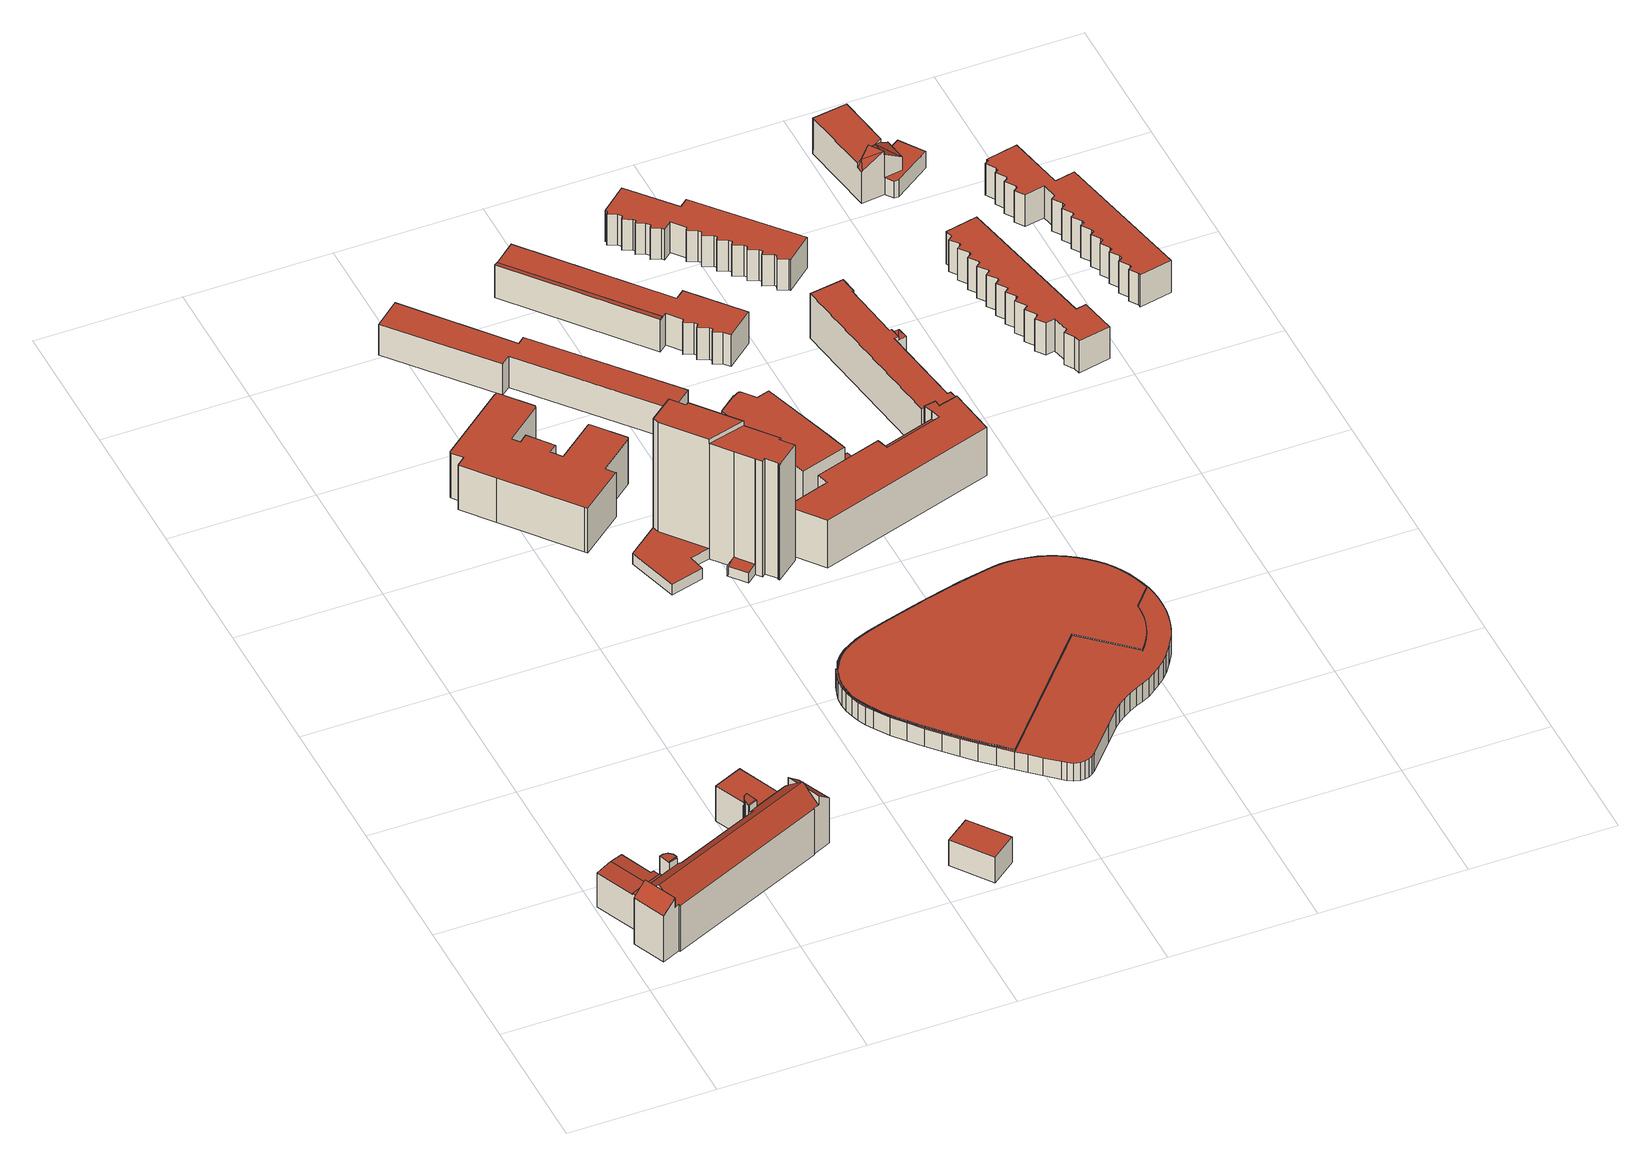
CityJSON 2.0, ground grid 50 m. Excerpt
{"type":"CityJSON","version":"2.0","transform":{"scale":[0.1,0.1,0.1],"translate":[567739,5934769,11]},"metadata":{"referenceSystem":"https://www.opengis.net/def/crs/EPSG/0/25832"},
"CityObjects":{
"building1":{"type":"Building","attributes":{"name":"Berufliche Schule Am Lämmermarkt","Gemeindeschluessel":"02000000","Geometrietyp2DReferenz":"3000","function":"31001_3020","roofType":"3100","measuredHeight":24.04,"storeysAboveGround":5},"geometry":[{"type":"MultiSurface","lod":"2","boundaries":[[[0,1,2,3,4]],[[5,6,7,8,9,10]],[[2,11,12,13,14,15,3]],[[16,17,18,19,18,11,1,20,21,22]],[[23,24,25,22,26]],[[24,27,28,16,25]],[[29,30,31,32,33]],[[34,35,36,37,38,39,40]],[[41,42,43,35,34]],[[44,45,46,47,48,49]],[[50,51,52,53,54]],[[55,6,5]],[[10,9,56]],[[57,8,7,58]],[[59,15,14,60]],[[60,14,13,61]],[[0,20,1]],[[11,18,12]],[[28,17,16]],[[22,21,26]],[[62,63,64,65]],[[66,67,68,69]],[[70,33,32]],[[54,31,30,71,50]],[[71,30,29,72]],[[50,71,73,51]],[[74,75,76,77]],[[78,79,80,81]],[[81,80,82,83]],[[83,82,84,85]],[[85,84,75,74]],[[86,40,39,87]],[[87,39,38,88]],[[89,37,36,90,91]],[[92,43,42,93]],[[94,92,95,96]],[[97,98,99,100]],[[101,47,46,102]],[[103,45,44]],[[49,48,104]],[[105,55,106,23,26,21,20,0,4,107]],[[96,95,104,108,77,76]],[[100,99,63,62]],[[109,10,56,64,63,99,98,103,44,110]],[[111,73,71,72,106,55,5,109,110,49,104,95,92,93,112]],[[97,100,62,65,57,58,105,107,59,60,61,113,66,69,114,115,116,117,118,86,87,88,78,81,83,85,74,77,108,101,102]],[[94,96,76,75,84,82,80,79,90]],[[78,88,38,37,89,91,90,79]],[[115,114,119,120,53,52]],[[97,102,46,45,103,98]],[[44,49,110]],[[101,108,104,48,47]],[[118,117,112,93,42,41]],[[86,118,41,34,40]],[[94,90,36,35,43,92]],[[117,116,111,112]],[[116,115,52,51,73,111]],[[17,28,27,72,29,33,70,121,18]],[[32,31,54,53,120]],[[119,114,69,68]],[[5,10,109]],[[106,72,27,24,23]],[[16,22,25]],[[66,113,19,18,121,67]],[[113,61,13,12,18,19]],[[57,65,64,56,9,8]],[[105,58,7,6,55]],[[1,11,2]],[[59,107,4,3,15]],[[119,68,67,121,70,32,120]]],"semantics":{"surfaces":[{"type":"RoofSurface"},{"type":"WallSurface"},{"type":"GroundSurface"}],"values":[0,0,0,0,0,0,0,0,0,0,0,1,1,1,1,1,1,1,1,1,1,1,1,1,1,1,1,1,1,1,1,1,1,1,1,1,1,1,1,1,1,1,1,0,0,2,0,1,1,1,1,1,1,1,1,1,1,1,1,1,1,1,1,1,1,1,1,1,1,0]}}]},
"building2":{"type":"Building","attributes":{"Gemeindeschluessel":"02000000","Geometrietyp2DReferenz":"3000","function":"31001_3020","roofType":"1000","measuredHeight":10.33,"storeysAboveGround":3},"geometry":[{"type":"MultiSurface","lod":"2","boundaries":[[[122,123,124,125]],[[126,127,128,129]],[[126,125,124,127]],[[127,124,123,128]],[[128,123,122,129]],[[129,122,125,126]]],"semantics":{"surfaces":[{"type":"RoofSurface"},{"type":"GroundSurface"},{"type":"WallSurface"}],"values":[0,1,2,2,2,2]}}]},
"building3":{"type":"Building","attributes":{"Gemeindeschluessel":"02000000","Geometrietyp2DReferenz":"3000","function":"31001_2010","roofType":"1000","measuredHeight":18.02,"storeysAboveGround":4},"geometry":[{"type":"MultiSurface","lod":"2","boundaries":[[[130,131,132,133,134,135,136,137,138,139,140,141,142,143,144,145,146,147,148,149,150,151,152,153,154,155,156,157,158,159,160,161,162]],[[163,164,165,166,167,168,169,170,171,172,173,174,175,176,177,178,179,180,181,182,183,184,185,186,187,188,189,190,191,192,193,194,195]],[[195,194,131,130]],[[194,193,132,131]],[[193,192,133,132]],[[192,191,134,133]],[[191,190,135,134]],[[190,189,136,135]],[[189,188,137,136]],[[188,187,138,137]],[[187,186,139,138]],[[186,185,140,139]],[[185,184,141,140]],[[184,183,142,141]],[[183,182,143,142]],[[182,181,144,143]],[[181,180,145,144]],[[180,179,146,145]],[[179,178,147,146]],[[178,177,148,147]],[[177,176,149,148]],[[176,175,150,149]],[[175,174,151,150]],[[174,173,152,151]],[[173,172,153,152]],[[172,171,154,153]],[[171,170,155,154]],[[170,169,156,155]],[[169,168,157,156]],[[168,167,158,157]],[[167,166,159,158]],[[166,165,160,159]],[[165,164,161,160]],[[164,163,162,161]],[[163,195,130,162]]],"semantics":{"surfaces":[{"type":"GroundSurface"},{"type":"RoofSurface"},{"type":"WallSurface"}],"values":[0,1,2,2,2,2,2,2,2,2,2,2,2,2,2,2,2,2,2,2,2,2,2,2,2,2,2,2,2,2,2,2,2,2,2]}}]},
"building4":{"type":"Building","attributes":{"Gemeindeschluessel":"02000000","Geometrietyp2DReferenz":"3000","function":"31001_2310","roofType":"1000","measuredHeight":48.36,"storeysAboveGround":15},"geometry":[{"type":"MultiSurface","lod":"2","boundaries":[[[196,197,198,199]],[[200,201,202,203,204]],[[201,205,206,202]],[[207,208,205,201,200]],[[209,210,211,207,212]],[[213,214,215,216]],[[217,218,219,220]],[[221,222,223,224]],[[224,223,225,226]],[[227,228,229,230]],[[230,229,231,232]],[[233,196,199,234]],[[197,235,236,198]],[[237,238,239,240]],[[240,239,241,242]],[[242,241,243,244]],[[244,243,245,246]],[[203,247,204]],[[211,208,207]],[[200,212,207]],[[215,214,248,221,224,226,249]],[[250,222,221,248,251]],[[252,253,220,219,222,250]],[[254,206,205,208,211,210,255,232,231]],[[218,217,256,209,212,200,204,247,257,258]],[[259,260,261,249,226,225]],[[245,243,241,239,238,262,263,264,256,217,220,253,236,235]],[[237,240,242,244,246,265,233,234,252,250,251,213,216,261,260,266,267,268,269,270,271,227,230,232,255,272,273,274]],[[275,259,225,223,222,219,218,258]],[[254,231,229,228,276,277,278,279,280,257,247,203]],[[275,258,257,280,267,266]],[[254,203,202,206]],[[237,274,262,238]],[[274,273,263,262]],[[265,246,245,235]],[[273,272,264,263]],[[272,255,210,209,256,264]],[[233,265,235,197,196]],[[252,234,199,198,236,253]],[[276,228,227,271]],[[277,276,271,270]],[[278,277,270,269]],[[279,278,269,268]],[[280,279,268,267]],[[259,275,266,260]],[[261,216,215,249]],[[213,251,248,214]]],"semantics":{"surfaces":[{"type":"RoofSurface"},{"type":"WallSurface"},{"type":"GroundSurface"}],"values":[0,0,0,0,0,1,1,1,1,1,1,1,1,1,1,1,1,1,1,1,0,1,1,1,1,1,0,2,0,0,1,1,1,1,1,1,1,1,1,1,1,1,1,1,1,1,1]}}]},
"building5":{"type":"Building","attributes":{"Gemeindeschluessel":"02000000","Geometrietyp2DReferenz":"3000","function":"31001_1010","roofType":"1000","measuredHeight":12.52,"storeysAboveGround":4},"geometry":[{"type":"MultiSurface","lod":"2","boundaries":[[[281,282,283,284]],[[285,286,287,288]],[[288,287,289,290]],[[291,292,281,284,285,288,290,293]],[[294,295,296,289,287,286,283,282]],[[283,286,285,284]],[[289,296,293,290]],[[296,295,291,293]],[[295,294,292,291]],[[294,282,281,292]]],"semantics":{"surfaces":[{"type":"WallSurface"},{"type":"GroundSurface"},{"type":"RoofSurface"}],"values":[0,0,0,1,2,0,0,0,0,0]}}]},
"building6":{"type":"Building","attributes":{"Gemeindeschluessel":"02000000","Geometrietyp2DReferenz":"3000","function":"51009_1610","roofType":"3500","measuredHeight":5.65},"geometry":[{"type":"MultiSurface","lod":"2","boundaries":[[[297,298,299,300,301]],[[299,302,300]],[[303,299,298]],[[303,302,299]],[[304,297,301,305]],[[304,305,306,307]],[[306,305,301,300,302]],[[307,306,302,303]],[[304,307,303,298,297]]],"semantics":{"surfaces":[{"type":"RoofSurface"},{"type":"WallSurface"},{"type":"GroundSurface"}],"values":[0,0,0,0,1,2,1,1,1]}}]},
"building7":{"type":"Building","attributes":{"Gemeindeschluessel":"02000000","Geometrietyp2DReferenz":"3000","function":"51009_1610","roofType":"1000","measuredHeight":7.22},"geometry":[{"type":"MultiSurface","lod":"2","boundaries":[[[308,309,310,311]],[[312,313,314,315]],[[315,314,316,317]],[[318,319,320,321]],[[322,323,324,325]],[[325,324,326,327]],[[327,326,328,329]],[[330,331,332,333]],[[333,332,334,335]],[[335,334,336,337]],[[337,336,338,339]],[[340,341,342,343]],[[343,342,344,345]],[[346,347,348,349]],[[349,348,350,351]],[[352,353,354,355]],[[355,354,356,357]],[[358,359,360,361]],[[361,360,362,363]],[[363,362,364,365]],[[366,367,368,369]],[[369,368,370,371]],[[371,370,372,373]],[[373,372,374,375]],[[375,374,376,377]],[[377,376,378,379]],[[379,378,380,381]],[[381,380,382,383]],[[383,382,384,385]],[[385,384,386,387]],[[387,386,388,389]],[[389,388,390,391]],[[391,390,392,393]],[[393,392,394,395]],[[395,394,396,397]],[[397,396,398,399]],[[399,398,400,401]],[[401,400,402,403]],[[403,402,404,405]],[[405,404,406,407]],[[407,406,408,409]],[[409,408,410,411]],[[411,410,412,413]],[[413,412,414,415]],[[415,414,416,417]],[[417,416,418,419]],[[419,418,420,421]],[[422,423,424,425]],[[425,424,426,427]],[[427,426,428,429]],[[429,428,430,431]],[[431,430,432,433]],[[433,432,434,435]],[[435,434,436,437]],[[437,436,438,439]],[[439,438,440,441]],[[441,440,442,443]],[[443,442,444,445]],[[445,444,367,366]],[[446,447,448,449]],[[449,448,450,451]],[[451,450,452,453]],[[453,452,454,455]],[[455,454,456,457]],[[457,456,458,459]],[[459,458,460,461]],[[461,460,462,463]],[[463,462,464,465]],[[465,464,466,467]],[[467,466,468,469]],[[469,468,470,471]],[[471,470,472,473]],[[473,472,474,475]],[[475,474,476,477]],[[477,476,478,479]],[[479,478,480,481]],[[481,480,482,483]],[[483,482,484,485]],[[485,484,486,487]],[[487,486,488,489]],[[489,488,490,491]],[[491,490,492,493]],[[493,492,494,495]],[[495,494,496,497]],[[497,496,498,499]],[[499,498,500,501]],[[501,500,502,503]],[[504,505,506,507]],[[507,506,508,509]],[[509,508,510,511]],[[511,510,512,513]],[[513,512,514,515]],[[515,514,516,517]],[[517,516,518,519]],[[519,518,520,521]],[[521,520,522,523]],[[523,522,524,525]],[[525,524,526,527]],[[527,526,528,529]],[[529,528,530,531]],[[531,530,532,533]],[[533,532,534,535]],[[535,534,536,537]],[[537,536,538,539]],[[539,538,540,541]],[[541,540,542,543]],[[543,542,544,545]],[[545,544,546,547]],[[547,546,548,549]],[[549,548,550,551]],[[551,550,552,553]],[[553,552,554,555]],[[555,554,556,557]],[[557,556,558,559]],[[559,558,560,561]],[[561,560,562,563]],[[563,562,564,565]],[[565,564,566,567]],[[567,566,568,569]],[[569,568,570,571]],[[571,570,572,573]],[[573,572,574,575]],[[575,574,576,577]],[[577,576,578,579]],[[579,578,447,446]],[[580,581,582,583]],[[584,585,586,587]],[[587,586,588,589]],[[589,588,590,591]],[[591,590,592,593]],[[593,592,594,595]],[[596,597,598,599]],[[599,598,600,601]],[[601,600,602,603]],[[346,349,351,340,343,345,604,330,333,335,337,339,322,325,327,329,580,583,584,587,589,591,593,595,318,321,312,315,317,422,425,427,429,431,433,435,437,439,441,443,445,366,369,371,373,375,377,379,381,383,385,387,389,391,393,395,397,399,401,403,405,407,409,411,413,415,417,419,421,308,311,605,606,596,599,601,603,352,355,357,607,504,507,509,511,513,515,517,519,521,523,525,527,529,531,533,535,537,539,541,543,545,547,549,551,553,555,557,559,561,563,565,567,569,571,573,575,577,579,446,449,451,453,455,457,459,461,463,465,467,469,471,473,475,477,479,481,483,485,487,489,491,493,495,497,499,501,503,358,361,363,365]],[[316,314,313,320,319,594,592,590,588,586,585,582,581,328,326,324,323,338,336,334,332,331,608,344,342,341,350,348,347,364,362,360,359,502,500,498,496,494,492,490,488,486,484,482,480,478,476,474,472,470,468,466,464,462,460,458,456,454,452,450,448,447,578,576,574,572,570,568,566,564,562,560,558,556,554,552,550,548,546,544,542,540,538,536,534,532,530,528,526,524,522,520,518,516,514,512,510,508,506,505,609,356,354,353,602,600,598,597,610,611,310,309,420,418,416,414,412,410,408,406,404,402,400,398,396,394,392,390,388,386,384,382,380,378,376,374,372,370,368,367,444,442,440,438,436,434,432,430,428,426,424,423]],[[310,611,605,311]],[[320,313,312,321]],[[582,585,584,583]],[[502,359,358,503]],[[609,505,504,607]],[[356,609,607,357]],[[602,353,352,603]],[[364,347,346,365]],[[344,608,604,345]],[[350,341,340,351]],[[610,597,596,606]],[[608,331,330,604]],[[328,581,580,329]],[[338,323,322,339]],[[611,610,606,605]],[[594,319,318,595]],[[316,423,422,317]],[[420,309,308,421]]],"semantics":{"surfaces":[{"type":"WallSurface"},{"type":"GroundSurface"},{"type":"RoofSurface"}],"values":[0,0,0,0,0,0,0,0,0,0,0,0,0,0,0,0,0,0,0,0,0,0,0,0,0,0,0,0,0,0,0,0,0,0,0,0,0,0,0,0,0,0,0,0,0,0,0,0,0,0,0,0,0,0,0,0,0,0,0,0,0,0,0,0,0,0,0,0,0,0,0,0,0,0,0,0,0,0,0,0,0,0,0,0,0,0,0,0,0,0,0,0,0,0,0,0,0,0,0,0,0,0,0,0,0,0,0,0,0,0,0,0,0,0,0,0,0,0,0,0,0,0,0,0,0,0,0,0,0,0,0,0,0,0,1,2,0,0,0,0,0,0,0,0,0,0,0,0,0,0,0,0,0,0]}}]},
"building8":{"type":"Building","attributes":{"Gemeindeschluessel":"02000000","Geometrietyp2DReferenz":"3000","function":"31001_2010","roofType":"1000","measuredHeight":7.58,"storeysAboveGround":2},"geometry":[{"type":"MultiSurface","lod":"2","boundaries":[[[381,612,613,379]],[[379,613,614,377]],[[377,614,615,375]],[[375,615,616,579]],[[579,616,617,577]],[[577,617,618,575]],[[575,618,619,573]],[[573,619,620,571]],[[571,620,621,569]],[[569,621,622,567]],[[567,622,623,565]],[[565,623,624,563]],[[563,624,625,561]],[[561,625,626,559]],[[559,626,627,557]],[[557,627,628,555]],[[308,629,630,421]],[[421,630,631,419]],[[419,631,632,417]],[[417,632,633,415]],[[415,633,634,413]],[[413,634,635,411]],[[411,635,636,409]],[[409,636,637,407]],[[407,637,638,405]],[[405,638,639,403]],[[403,639,640,401]],[[401,640,641,399]],[[399,641,642,397]],[[397,642,643,395]],[[395,643,644,393]],[[393,644,645,391]],[[391,645,646,389]],[[389,646,647,387]],[[387,647,648,385]],[[385,648,649,383]],[[383,649,612,381]],[[553,650,651,551]],[[551,651,652,549]],[[549,652,653,547]],[[547,653,654,545]],[[545,654,655,543]],[[543,655,656,541]],[[541,656,657,539]],[[539,657,658,537]],[[537,658,659,535]],[[535,659,660,533]],[[533,660,661,531]],[[531,661,662,529]],[[529,662,663,527]],[[527,663,664,525]],[[525,664,665,523]],[[523,665,666,521]],[[521,666,667,519]],[[519,667,668,517]],[[517,668,669,515]],[[355,670,671,352]],[[352,671,672,603]],[[603,672,673,601]],[[601,673,674,599]],[[599,674,675,596]],[[596,675,676,606]],[[606,676,677,605]],[[511,678,679,509]],[[509,679,680,507]],[[507,680,681,504]],[[504,681,682,607]],[[357,355,352,603,601,599,596,606,605,311,308,421,419,417,415,413,411,409,407,405,403,401,399,397,395,393,391,389,387,385,383,381,379,377,375,579,577,575,573,571,569,567,565,563,561,559,557,555,553,551,549,547,545,543,541,539,537,535,533,531,529,527,525,523,521,519,517,515,513,511,509,507,504,607]],[[683,677,676,675,674,673,672,671,670,684,682,681,680,679,678,685,669,668,667,666,665,664,663,662,661,660,659,658,657,656,655,654,653,652,651,650,628,627,626,625,624,623,622,621,620,619,618,617,616,615,614,613,612,649,648,647,646,645,644,643,642,641,640,639,638,637,636,635,634,633,632,631,630,629]],[[677,683,311,605]],[[682,684,357,607]],[[684,670,355,357]],[[685,678,511,513]],[[669,685,513,515]],[[683,629,308,311]],[[628,650,553,555]]],"semantics":{"surfaces":[{"type":"WallSurface"},{"type":"GroundSurface"},{"type":"RoofSurface"}],"values":[0,0,0,0,0,0,0,0,0,0,0,0,0,0,0,0,0,0,0,0,0,0,0,0,0,0,0,0,0,0,0,0,0,0,0,0,0,0,0,0,0,0,0,0,0,0,0,0,0,0,0,0,0,0,0,0,0,0,0,0,0,0,0,0,0,0,0,1,2,0,0,0,0,0,0,0]}}]},
"building9":{"type":"Building","attributes":{"Gemeindeschluessel":"02000000","Geometrietyp2DReferenz":"3000","function":"31001_1010","roofType":"1000","measuredHeight":13.11,"storeysAboveGround":4},"geometry":[{"type":"MultiSurface","lod":"2","boundaries":[[[686,687,688,689]],[[690,688,687,691]],[[691,687,686,692]],[[693,694,695,696]],[[696,695,697,698]],[[698,697,699,700]],[[700,699,701,702]],[[702,701,703,704]],[[704,703,705,706]],[[706,705,707,708]],[[708,707,709,710]],[[710,709,711,712]],[[712,711,713,714]],[[693,696,698,700,702,704,706,708,710,712,714,715,716,717,718,719,720]],[[713,711,709,707,705,703,701,699,697,695,694,721,722,723,724,690,691,692]],[[721,694,693,720]],[[722,721,720,719]],[[713,692,715,714]],[[723,722,719,718]],[[724,723,718,717]],[[716,715,692,686,689]],[[717,716,689,688,690,724]]],"semantics":{"surfaces":[{"type":"RoofSurface"},{"type":"WallSurface"},{"type":"GroundSurface"}],"values":[0,1,1,1,1,1,1,1,1,1,1,1,1,2,0,1,1,1,1,1,1,1]}}]},
"building10":{"type":"Building","attributes":{"Gemeindeschluessel":"02000000","Geometrietyp2DReferenz":"3000","function":"31001_2070","roofType":"1000","measuredHeight":19.31,"storeysAboveGround":5},"geometry":[{"type":"MultiSurface","lod":"2","boundaries":[[[725,726,727,728]],[[729,730,731,732]],[[733,734,730,729]],[[735,736,737,738]],[[739,740,741,742]],[[742,741,743,744]],[[744,743,736,735]],[[745,746,747,748]],[[748,747,749,750]],[[750,749,751,752]],[[752,751,753,754]],[[754,753,755,756]],[[757,758,759,727]],[[727,759,760,728]],[[761,762,763,764]],[[765,766,767,768]],[[768,767,769,770]],[[771,772,773,774]],[[775,776,777,778]],[[779,780,746,745,732,731]],[[774,773,781,782,783,784,762,761]],[[785,786,740,739]],[[787,788,789,725,728,760,790,791]],[[769,767,766,777,776,781,773,772,763,762,784,792,789,788,737,736,743,741,740,786]],[[787,791,733,729,732,745,748,750,752,754,756,793,794,795,796,783,782,775,778,765,768,770,785,739,742,744,735,738]],[[790,760,759,758,797,798,755,753,751,749,747,746,780]],[[799,757,727,726,800]],[[787,738,737,788]],[[797,758,795,794]],[[757,799,796,795,758]],[[799,800,792,784,783,796]],[[775,782,781,776]],[[785,770,769,786]],[[765,778,777,766]],[[764,763,772,771]],[[789,792,800,726,725]],[[798,797,794,793]],[[801,790,780,779]],[[755,798,793,756]],[[733,791,790,801,734]],[[764,771,774,761]],[[801,779,731,730,734]]],"semantics":{"surfaces":[{"type":"RoofSurface"},{"type":"WallSurface"},{"type":"GroundSurface"}],"values":[0,1,1,1,1,1,1,1,1,1,1,1,1,1,1,1,1,1,1,1,1,1,1,0,2,0,0,1,1,1,1,1,1,1,1,1,1,1,1,1,0,0]}}]},
"building11":{"type":"Building","attributes":{"Gemeindeschluessel":"02000000","Geometrietyp2DReferenz":"3000","function":"31001_1010","roofType":"1000","measuredHeight":12.46,"storeysAboveGround":4},"geometry":[{"type":"MultiSurface","lod":"2","boundaries":[[[802,803,804,805]],[[805,804,806,807]],[[807,806,808,809]],[[810,811,812,813]],[[814,815,816,817]],[[818,819,820,821]],[[821,820,822,823]],[[823,822,824,825]],[[825,824,826,827]],[[827,826,828,829]],[[829,828,830,831]],[[831,830,832,833]],[[833,832,834,835]],[[835,834,836,837]],[[837,836,838,839]],[[839,838,840,841]],[[841,840,842,843]],[[843,842,844,845]],[[845,844,846,847]],[[847,846,848,849]],[[849,848,850,851]],[[851,850,852,853]],[[853,852,854,855]],[[855,854,856,857]],[[857,856,858,859]],[[860,861,862,863]],[[863,862,864,865]],[[866,867,868,869]],[[869,868,870,871]],[[871,870,861,860]],[[872,873,874,875]],[[818,821,823,825,827,829,831,833,835,837,839,841,843,845,847,849,851,853,855,857,859,814,817,872,875,802,805,807,809,810,813,866,869,871,860,863,865,876,877,878,879]],[[812,811,808,806,804,803,874,873,816,815,858,856,854,852,850,848,846,844,842,840,838,836,834,832,830,828,826,824,822,820,819,880,881,882,883,864,862,861,870,868,867]],[[883,882,877,876]],[[881,880,879,878]],[[880,819,818,879]],[[882,881,878,877]],[[816,873,872,817]],[[858,815,814,859]],[[812,867,866,813]],[[874,803,802,875]],[[808,811,810,809]],[[864,883,876,865]]],"semantics":{"surfaces":[{"type":"WallSurface"},{"type":"GroundSurface"},{"type":"RoofSurface"}],"values":[0,0,0,0,0,0,0,0,0,0,0,0,0,0,0,0,0,0,0,0,0,0,0,0,0,0,0,0,0,0,0,1,2,0,0,0,0,0,0,0,0,0,0]}}]},
"building12":{"type":"Building","attributes":{"Gemeindeschluessel":"02000000","Geometrietyp2DReferenz":"3000","function":"31001_1120","roofType":"1000","measuredHeight":18.84,"storeysAboveGround":6},"geometry":[{"type":"MultiSurface","lod":"2","boundaries":[[[884,885,886,887,888]],[[886,889,887]],[[890,886,885]],[[890,889,886]],[[891,892,893,894]],[[894,893,895,896]],[[896,895,897,898]],[[888,899,900,884]],[[901,902,903,904]],[[905,906,907,908]],[[908,907,909,910]],[[911,909,907,906,903,902,912,900,899,913,897,895,893,892]],[[914,891,894,896,898,915,916,917,918,901,904,905,908,910]],[[891,914,911,892]],[[916,915,913,899,888,887,889]],[[918,917,890,885,884,900,912]],[[914,910,909,911]],[[917,916,889,890]],[[905,904,903,906]],[[901,918,912,902]],[[915,898,897,913]]],"semantics":{"surfaces":[{"type":"RoofSurface"},{"type":"WallSurface"},{"type":"GroundSurface"}],"values":[0,0,0,0,1,1,1,1,1,1,1,0,2,1,1,1,1,1,1,1,1]}}]},
"building13":{"type":"Building","attributes":{"Gemeindeschluessel":"02000000","Geometrietyp2DReferenz":"3000","function":"31001_1010","roofType":"1000","measuredHeight":12.9,"storeysAboveGround":4},"geometry":[{"type":"MultiSurface","lod":"2","boundaries":[[[919,920,921,922]],[[922,921,923,924]],[[925,926,927,928]],[[928,927,920,919]],[[929,930,931,932]],[[932,931,933,934]],[[934,933,935,936]],[[936,935,937,938]],[[938,937,939,940]],[[941,942,943,944]],[[944,943,945,946]],[[947,948,949,950]],[[950,949,951,952]],[[952,951,953,954]],[[954,953,955,956]],[[956,955,957,958]],[[959,960,961,962]],[[962,961,963,964]],[[964,963,965,966]],[[966,965,967,968]],[[969,970,971,972]],[[973,974,975,976]],[[976,975,970,969]],[[977,978,979,980]],[[980,979,981,982]],[[983,984,978,977]],[[985,986,987,988]],[[989,990,991,992,973,976,969,972,959,962,964,966,968,947,950,952,954,956,958,941,944,946,929,932,934,936,938,940,925,928,919,922,924,987,986,993,983,977,980,982]],[[939,937,935,933,931,930,945,943,942,957,955,953,951,949,948,967,965,963,961,960,971,970,975,974,994,995,996,997,981,979,978,984,998,985,988,923,921,920,927,926]],[[996,995,991,990]],[[985,998,993,986]],[[998,984,983,993]],[[981,997,989,982]],[[997,996,990,989]],[[995,994,992,991]],[[994,974,973,992]],[[971,960,959,972]],[[967,948,947,968]],[[957,942,941,958]],[[945,930,929,946]],[[939,926,925,940]],[[923,988,987,924]]],"semantics":{"surfaces":[{"type":"WallSurface"},{"type":"GroundSurface"},{"type":"RoofSurface"}],"values":[0,0,0,0,0,0,0,0,0,0,0,0,0,0,0,0,0,0,0,0,0,0,0,0,0,0,0,1,2,0,0,0,0,0,0,0,0,0,0,0,0,0]}}]},
"building14":{"type":"Building","attributes":{"Gemeindeschluessel":"02000000","Geometrietyp2DReferenz":"3000","function":"31001_1120","roofType":"1000","measuredHeight":17.44,"storeysAboveGround":4},"geometry":[{"type":"MultiSurface","lod":"2","boundaries":[[[999,1000,1001,1002]],[[1003,1001,1000]],[[1003,1004,1005,1001]],[[1006,1007,1008,1009]],[[1010,1011,1008,1007]],[[1011,1012,1013,1014,1015,1008]],[[1016,1017,1018,1019]],[[1015,1020,1008]],[[1001,1021,1002]],[[1009,1005,1004,1006]],[[1022,1011,1010,1023]],[[1024,1014,1013,1025]],[[1026,1012,1011,1022]],[[1027,1028,1029,1030]],[[1031,1032,1033,1034]],[[1034,1033,1035,1036]],[[1037,1010,1007,1006,1004,1003,1000,999,1038]],[[1027,1030,1037,1038,1016,1019,1024,1025,1031,1034,1036]],[[1035,1033,1032,1026,1022,1023,1029,1028]],[[1017,1016,1038,999,1002,1021]],[[1035,1028,1027,1036]],[[1031,1025,1013,1012,1026,1032]],[[1037,1030,1029,1023,1010]],[[1001,1005,1009,1008]],[[1024,1019,1018,1020,1015,1014]],[[1001,1008,1020,1018,1017,1021]]],"semantics":{"surfaces":[{"type":"RoofSurface"},{"type":"WallSurface"},{"type":"GroundSurface"}],"values":[0,0,0,0,0,0,1,1,1,1,1,1,1,1,1,1,1,2,0,1,1,1,1,1,1,0]}}]},
"building15":{"type":"Building","attributes":{"Gemeindeschluessel":"02000000","Geometrietyp2DReferenz":"3000","function":"31001_1010","roofType":"1000","measuredHeight":12.85,"storeysAboveGround":4},"geometry":[{"type":"MultiSurface","lod":"2","boundaries":[[[1039,1040,1041,1042]],[[1042,1041,1043,1044]],[[1045,1046,1047,1048]],[[1048,1047,1049,1050]],[[1050,1049,1051,1052]],[[1052,1051,1040,1039]],[[1053,1054,1055,1056]],[[1056,1055,1057,1058]],[[1058,1057,1059,1060]],[[1061,1062,1063,1064]],[[1065,1066,1067,1068]],[[1068,1067,1069,1070]],[[1070,1069,1071,1072]],[[1072,1071,1073,1074]],[[1074,1073,1075,1076]],[[1077,1078,1079,1080]],[[1080,1079,1081,1082]],[[1082,1081,1083,1084]],[[1084,1083,1085,1086]],[[1086,1085,1087,1088]],[[1088,1087,1089,1090]],[[1090,1089,1091,1092]],[[1092,1091,1093,1094]],[[1094,1093,1095,1096]],[[1096,1095,1097,1098]],[[1098,1097,1099,1100]],[[1100,1099,1101,1102]],[[1102,1101,1103,1104]],[[1104,1103,1105,1106]],[[1106,1105,1107,1108]],[[1108,1107,1109,1110]],[[1110,1109,1111,1112]],[[1112,1111,1113,1114]],[[1114,1113,1115,1116]],[[1116,1115,1117,1118]],[[1077,1080,1082,1084,1086,1088,1090,1092,1094,1096,1098,1100,1102,1104,1106,1108,1110,1112,1114,1116,1118,1065,1068,1070,1072,1074,1076,1061,1064,1119,1053,1056,1058,1060,1120,1045,1048,1050,1052,1039,1042,1044,1121,1122,1123,1124]],[[1125,1059,1057,1055,1054,1126,1063,1062,1075,1073,1071,1069,1067,1066,1117,1115,1113,1111,1109,1107,1105,1103,1101,1099,1097,1095,1093,1091,1089,1087,1085,1083,1081,1079,1078,1127,1128,1129,1130,1043,1041,1040,1051,1049,1047,1046]],[[1130,1129,1122,1121]],[[1063,1126,1119,1064]],[[1128,1127,1124,1123]],[[1127,1078,1077,1124]],[[1117,1066,1065,1118]],[[1075,1062,1061,1076]],[[1129,1128,1123,1122]],[[1126,1054,1053,1119]],[[1059,1125,1120,1060]],[[1125,1046,1045,1120]],[[1043,1130,1121,1044]]],"semantics":{"surfaces":[{"type":"WallSurface"},{"type":"GroundSurface"},{"type":"RoofSurface"}],"values":[0,0,0,0,0,0,0,0,0,0,0,0,0,0,0,0,0,0,0,0,0,0,0,0,0,0,0,0,0,0,0,0,0,0,0,1,2,0,0,0,0,0,0,0,0,0,0,0]}}]}
},
"vertices":[
[68,282,143],[104,298,147],[124,306,149],[65,441,149],[9,417,143],[105,198,231],[89,235,231],[43,215,190],[92,103,190],[138,122,231],[119,166,231],[144,315,147],[180,331,143],[169,354,143],[158,350,145],[110,461,145],[153,280,147],[194,298,147],[180,331,147],[180,330,147],[68,282,147],[83,250,147],[123,267,147],[85,245,143],[140,270,149],[138,274,149],[83,250,143],[196,294,143],[194,298,143],[196,294,216],[227,307,212],[225,312,212],[208,304,214],[194,298,216],[524,442,214],[554,455,214],[539,488,219],[536,486,219],[528,481,218],[522,469,217],[520,455,216],[525,442,214],[526,438,214],[555,451,214],[711,421,228],[729,379,228],[774,399,187],[723,513,187],[679,494,228],[694,460,228],[227,307,143],[230,309,143],[229,312,143],[228,313,143],[225,312,143],[89,235,198],[138,122,192],[92,103,5],[43,215,5],[110,461,5],[158,350,5],[169,354,5],[156,126,5],[156,126,189],[154,130,192],[154,130,5],[194,336,5],[194,336,218],[209,335,217],[209,335,5],[194,298,214],[227,307,189],[196,294,189],[230,309,189],[500,633,5],[500,633,147],[599,676,147],[599,676,5],[539,489,5],[539,489,147],[549,493,147],[549,493,5],[539,516,147],[539,516,5],[549,520,147],[549,520,5],[520,455,5],[522,469,5],[528,481,5],[536,486,143],[539,488,147],[539,488,143],[555,451,189],[526,438,189],[555,451,147],[674,503,189],[674,503,147],[709,371,5],[709,371,191],[710,369,189],[710,369,5],[723,513,5],[774,399,5],[729,379,191],[679,494,197],[89,235,5],[85,245,189],[9,417,5],[679,494,5],[112,182,245],[703,440,245],[237,294,202],[533,423,202],[180,330,5],[222,326,5],[229,312,5],[237,294,5],[533,423,5],[525,442,5],[222,326,216],[228,313,214],[180,331,218],
[1151,7,126],[1238,72,126],[1141,202,126],[1055,139,126],[1055,139,23],[1141,202,23],[1238,72,23],[1151,7,23],
[363,2313,22],[594,2499,22],[599,2501,22],[605,2498,22],[683,2402,22],[684,2396,22],[682,2391,22],[557,2290,22],[576,2266,22],[603,2289,22],[667,2209,22],[640,2187,22],[667,2152,22],[793,2253,22],[798,2255,22],[803,2252,22],[881,2155,22],[882,2154,22],[883,2153,22],[883,2152,22],[883,2150,22],[880,2145,22],[761,2049,22],[779,2026,22],[785,2020,22],[638,1902,22],[631,1911,22],[442,2145,22],[360,2247,22],[365,2251,22],[389,2270,22],[362,2303,22],[361,2308,22],[361,2308,202],[362,2303,202],[389,2270,202],[365,2251,202],[360,2247,202],[442,2145,202],[631,1911,202],[638,1902,202],[785,2020,202],[779,2026,202],[761,2049,202],[880,2145,202],[883,2150,202],[883,2152,202],[883,2153,202],[882,2154,202],[881,2155,202],[803,2252,202],[798,2255,202],[793,2253,202],[667,2152,202],[640,2187,202],[667,2209,202],[603,2289,202],[576,2266,202],[557,2290,202],[682,2391,202],[684,2396,202],[683,2402,202],[605,2498,202],[599,2501,202],[594,2499,202],[363,2313,202],
[1029,1578,63],[1064,1606,63],[1018,1662,63],[983,1634,63],[1135,1713,452],[1139,1723,456],[1120,1745,456],[1117,1742,455],[1114,1739,452],[1147,1720,454],[1124,1748,454],[1141,1715,452],[1149,1717,452],[1174,1665,466],[1185,1673,431],[1149,1717,432],[1135,1713,466],[908,1652,22],[908,1652,65],[795,1622,65],[795,1622,22],[1095,1763,488],[1095,1763,505],[965,1728,505],[965,1728,488],[964,1728,65],[964,1728,505],[854,1862,505],[854,1862,65],[848,1885,505],[848,1885,65],[1053,1840,22],[1053,1840,430],[1104,1777,431],[1104,1777,22],[1102,1775,437],[1102,1775,22],[1029,1578,22],[983,1634,22],[1064,1606,488],[1018,1662,488],[1121,1552,22],[1121,1552,488],[1118,1556,488],[1118,1556,22],[1121,1559,488],[1121,1559,22],[1091,1596,488],[1091,1596,22],[1080,1587,488],[1080,1587,22],[1114,1739,464],[895,1711,65],[742,1801,65],[964,1728,22],[895,1711,22],[1018,1663,22],[1018,1663,488],[1124,1748,437],[1185,1673,22],[1174,1665,488],[975,1910,464],[975,1910,505],[928,1948,505],[928,1948,22],[742,1801,22],[1201,1616,488],[1180,1642,488],[1167,1659,488],[1064,1606,22],[965,1902,22],[976,1911,22],[996,1885,22],[1009,1895,22],[1019,1883,22],[1064,1858,22],[1167,1659,22],[1180,1642,22],[1201,1616,22],[965,1902,505],[1064,1858,391],[1019,1883,430],[1009,1895,430],[996,1885,463],[976,1911,462],
[696,2670,26],[696,2670,151],[426,2991,151],[426,2991,26],[512,3063,26],[512,3063,151],[780,2738,151],[780,2738,26],[803,2758,151],[803,2758,26],[1087,2268,26],[726,2694,26],[1162,2332,26],[726,2694,151],[1087,2268,151],[1162,2332,151],
[1239,1668,63],[1240,1668,63],[1283,1716,83],[1219,1731,63],[1219,1730,63],[1326,1765,63],[1346,1702,63],[1239,1668,26],[1219,1730,26],[1326,1765,26],[1346,1702,26],
[1423,468,22],[1423,468,94],[1796,884,94],[1796,884,22],[1486,403,22],[1486,403,94],[1452,434,94],[1452,434,22],[1419,463,94],[1419,463,22],[1543,353,22],[1543,353,94],[1531,364,94],[1531,364,22],[1876,580,22],[1876,580,94],[1850,567,94],[1850,567,22],[1824,550,94],[1824,550,22],[1800,533,94],[1800,533,22],[2001,661,22],[2001,661,94],[1978,641,94],[1978,641,22],[1955,623,94],[1955,623,22],[1930,606,94],[1930,606,22],[1903,592,94],[1903,592,22],[2082,785,22],[2082,785,94],[2070,757,94],[2070,757,22],[2047,719,94],[2047,719,22],[2104,871,22],[2104,871,94],[2099,842,94],[2099,842,22],[2092,813,94],[2092,813,22],[2029,871,22],[2029,871,94],[2031,896,94],[2031,896,22],[2032,922,94],[2032,922,22],[2099,990,22],[2099,990,94],[2104,961,94],[2104,961,22],[2106,931,94],[2106,931,22],[2106,901,94],[2106,901,22],[1058,947,22],[1058,947,94],[1060,976,94],[1060,976,22],[1067,1005,94],[1067,1005,22],[1077,1032,94],[1077,1032,22],[1081,1026,94],[1081,1026,22],[1072,1001,94],[1072,1001,22],[1066,975,94],[1066,975,22],[1064,947,94],[1064,947,22],[1066,919,94],[1066,919,22],[1071,895,94],[1071,895,22],[1078,873,94],[1078,873,22],[1095,838,94],[1095,838,22],[1109,813,94],[1109,813,22],[1125,788,94],[1125,788,22],[1142,765,94],[1142,765,22],[1160,742,94],[1160,742,22],[1179,720,94],[1179,720,22],[1198,697,94],[1198,697,22],[1217,675,94],[1217,675,22],[1237,653,94],[1237,653,22],[1256,632,94],[1256,632,22],[1276,611,94],[1276,611,22],[1297,589,94],[1297,589,22],[1317,568,94],[1317,568,22],[1338,548,94],[1338,548,22],[1359,527,94],[1359,527,22],[1381,508,94],[1381,508,22],[1402,488,94],[1402,488,22],[1376,503,22],[1376,503,94],[1333,543,94],[1333,543,22],[1292,585,94],[1292,585,22],[1252,628,94],[1252,628,22],[1212,671,94],[1212,671,22],[1174,716,94],[1174,716,22],[1137,761,94],[1137,761,22],[1104,810,94],[1104,810,22],[1089,835,94],[1089,835,22],[1076,862,94],[1076,862,22],[1067,889,94],[1067,889,22],[1060,918,94],[1060,918,22],[1094,1060,22],[1094,1060,94],[1113,1083,94],[1113,1083,22],[1135,1103,94],[1135,1103,22],[1186,1133,94],[1186,1133,22],[1213,1145,94],[1213,1145,22],[1241,1155,94],[1241,1155,22],[1298,1172,94],[1298,1172,22],[1412,1205,94],[1412,1205,22],[1469,1220,94],[1469,1220,22],[1527,1235,94],[1527,1235,22],[1585,1248,94],[1585,1248,22],[1701,1271,94],[1701,1271,22],[1731,1274,94],[1731,1274,22],[1761,1274,94],[1761,1274,22],[1790,1272,94],[1790,1272,22],[1819,1267,94],[1819,1267,22],[1848,1260,94],[1848,1260,22],[1877,1250,94],[1877,1250,22],[1904,1238,94],[1904,1238,22],[1930,1224,94],[1930,1224,22],[1955,1208,94],[1955,1208,22],[1978,1190,94],[1978,1190,22],[2000,1170,94],[2000,1170,22],[2021,1148,94],[2021,1148,22],[2039,1125,94],[2039,1125,22],[2055,1100,94],[2055,1100,22],[2069,1074,94],[2069,1074,22],[2081,1047,94],[2081,1047,22],[2091,1019,94],[2091,1019,22],[2085,1017,22],[2085,1017,94],[2076,1045,94],[2076,1045,22],[2064,1072,94],[2064,1072,22],[2050,1097,94],[2050,1097,22],[2034,1121,94],[2034,1121,22],[2016,1145,94],[2016,1145,22],[1996,1166,94],[1996,1166,22],[1974,1185,94],[1974,1185,22],[1951,1203,94],[1951,1203,22],[1927,1219,94],[1927,1219,22],[1901,1233,94],[1901,1233,22],[1874,1245,94],[1874,1245,22],[1846,1254,94],[1846,1254,22],[1818,1261,94],[1818,1261,22],[1789,1266,94],[1789,1266,22],[1760,1268,94],[1760,1268,22],[1731,1268,94],[1731,1268,22],[1702,1265,94],[1702,1265,22],[1673,1260,94],[1673,1260,22],[1615,1248,94],[1615,1248,22],[1586,1242,94],[1586,1242,22],[1557,1236,94],[1557,1236,22],[1528,1229,94],[1528,1229,22],[1499,1222,94],[1499,1222,22],[1471,1215,94],[1471,1215,22],[1442,1207,94],[1442,1207,22],[1413,1199,94],[1413,1199,22],[1356,1183,94],[1356,1183,22],[1328,1175,94],[1328,1175,22],[1299,1167,94],[1299,1167,22],[1271,1158,94],[1271,1158,22],[1243,1149,94],[1243,1149,22],[1215,1139,94],[1215,1139,22],[1188,1127,94],[1188,1127,22],[1163,1114,94],[1163,1114,22],[1138,1098,94],[1138,1098,22],[1117,1079,94],[1117,1079,22],[1100,1058,94],[1100,1058,22],[1778,513,22],[1778,513,94],[1731,461,94],[1731,461,22],[1637,357,22],[1637,357,94],[1626,348,94],[1626,348,22],[1612,341,94],[1612,341,22],[1598,337,94],[1598,337,22],[1583,336,94],[1583,336,22],[1562,341,94],[1562,341,22],[1995,775,22],[1995,775,94],[2006,797,94],[2006,797,22],[2016,821,94],[2016,821,22],[2024,846,94],[2024,846,22],[2021,683,22],[1965,732,22],[1981,753,22],[2093,991,22],[2021,683,94],[2093,991,94],[1981,753,94],[1965,732,94],
[1064,947,98],[1066,975,98],[1072,1001,98],[1081,1026,98],[1100,1058,98],[1117,1079,98],[1138,1098,98],[1163,1114,98],[1188,1127,98],[1215,1139,98],[1243,1149,98],[1271,1158,98],[1299,1167,98],[1328,1175,98],[1356,1183,98],[1413,1199,98],[1442,1207,98],[1423,468,98],[1402,488,98],[1381,508,98],[1359,527,98],[1338,548,98],[1317,568,98],[1297,589,98],[1276,611,98],[1256,632,98],[1237,653,98],[1217,675,98],[1198,697,98],[1179,720,98],[1160,742,98],[1142,765,98],[1125,788,98],[1109,813,98],[1095,838,98],[1078,873,98],[1071,895,98],[1066,919,98],[1471,1215,98],[1499,1222,98],[1528,1229,98],[1557,1236,98],[1586,1242,98],[1615,1248,98],[1673,1260,98],[1702,1265,98],[1731,1268,98],[1760,1268,98],[1789,1266,98],[1818,1261,98],[1846,1254,98],[1874,1245,98],[1901,1233,98],[1927,1219,98],[1951,1203,98],[1974,1185,98],[1996,1166,98],[2016,1145,98],[2031,896,98],[2029,871,98],[2024,846,98],[2016,821,98],[2006,797,98],[1995,775,98],[1981,753,98],[1965,732,98],[2050,1097,98],[2064,1072,98],[2076,1045,98],[2085,1017,98],[2093,991,98],[1796,884,98],[2032,922,98],[2034,1121,98],
[1213,2654,161],[1226,2665,159],[867,3098,159],[854,3087,161],[867,3098,157],[1226,2665,157],[1213,2654,157],[1382,2504,30],[1382,2504,157],[1365,2524,157],[1365,2524,30],[1335,2539,157],[1335,2539,30],[1342,2553,157],[1342,2553,30],[1336,2560,157],[1336,2560,30],[1299,2576,157],[1299,2576,30],[1310,2592,157],[1310,2592,30],[1302,2602,157],[1302,2602,30],[1270,2614,157],[1270,2614,30],[1278,2630,157],[1278,2630,30],[1240,2676,157],[1240,2676,30],[1213,2654,30],[854,3087,30],[941,3159,30],[1300,2726,30],[1331,2751,30],[1474,2580,30],[1474,2580,157],[1331,2751,157],[1300,2726,157],[941,3159,157],
[1333,1743,75],[1494,1792,75],[1473,1857,75],[1313,1807,75],[1076,2066,24],[1076,2066,75],[1082,2071,75],[1082,2071,24],[1208,1900,24],[1208,1900,75],[1180,1642,24],[1180,1642,217],[1190,1652,217],[1190,1652,24],[1276,1541,24],[1276,1541,217],[1204,1631,217],[1204,1631,24],[1194,1624,217],[1194,1624,24],[1261,2212,24],[1261,2212,189],[1262,2210,189],[1262,2210,24],[1273,2218,189],[1273,2218,24],[1281,2221,189],[1281,2221,24],[1287,2220,189],[1287,2220,24],[1291,2216,189],[1291,2216,24],[1451,1926,75],[1451,1926,189],[1473,1857,189],[1313,1807,189],[1567,1809,186],[1567,1809,217],[1578,1776,217],[1578,1776,186],[1801,1888,24],[1801,1888,217],[1853,1902,217],[1853,1902,24],[1867,1907,217],[1867,1907,24],[1780,1840,186],[1780,1840,217],[1769,1874,217],[1769,1874,186],[1759,1905,24],[1759,1905,217],[1798,1911,217],[1798,1911,24],[1199,2163,75],[1199,2163,189],[1770,1874,217],[1770,1874,24],[1566,1809,24],[1566,1809,217],[1891,1736,24],[1891,1736,217],[1346,1702,24],[1346,1702,217],[1333,1743,217],[1268,1948,189],[1268,1948,24],[1565,1815,217],[1323,2175,24],[1367,2189,24],[1451,1926,24],[1522,1949,24],[1367,2189,189],[1323,2175,189],[1522,1949,75],[1565,1815,75],[1268,1948,75],
[1357,3055,31],[1357,3055,155],[1366,3070,155],[1366,3070,31],[1355,3082,155],[1355,3082,31],[1325,3095,155],[1325,3095,31],[1333,3108,31],[1333,3108,155],[1327,3116,155],[1327,3116,31],[1461,3016,31],[1461,3016,155],[1425,3059,155],[1425,3059,31],[1690,2750,31],[1690,2750,155],[1686,2754,155],[1686,2754,31],[1653,2770,155],[1653,2770,31],[1659,2785,155],[1659,2785,31],[1654,2792,155],[1654,2792,31],[1618,2806,155],[1618,2806,31],[1628,2822,155],[1628,2822,31],[1620,2831,155],[1620,2831,31],[1587,2847,155],[1587,2847,31],[1594,2861,155],[1594,2861,31],[1588,2869,155],[1588,2869,31],[1553,2884,155],[1553,2884,31],[1561,2900,155],[1561,2900,31],[1554,2909,155],[1554,2909,31],[1520,2924,155],[1520,2924,31],[1529,2938,155],[1529,2938,31],[1522,2945,155],[1522,2945,31],[1487,2962,155],[1487,2962,31],[1494,2978,155],[1494,2978,31],[1487,2986,155],[1487,2986,31],[1453,3001,155],[1453,3001,31],[1264,3169,31],[1264,3169,155],[1271,3181,155],[1271,3181,31],[1266,3187,155],[1266,3187,31],[1295,3129,31],[1295,3129,155],[1304,3143,155],[1304,3143,31],[1293,3155,155],[1293,3155,31],[1396,3034,31],[1396,3034,155],[1390,3042,155],[1390,3042,31],[1354,3262,31],[1484,3110,31],[1513,3134,31],[1778,2825,31],[1778,2825,155],[1513,3134,155],[1484,3110,155],[1354,3262,155],
[1821,2236,196],[1821,2236,197],[1831,2258,217],[1815,2276,197],[1815,2276,196],[1841,2280,197],[1847,2240,197],[1655,2528,29],[1655,2528,209],[1773,2546,209],[1773,2546,29],[1782,2486,209],[1782,2486,29],[1776,2485,209],[1776,2485,29],[1815,2276,209],[1821,2236,209],[1849,1938,29],[1849,1938,209],[1861,1939,209],[1861,1939,29],[1867,1907,29],[1867,1907,209],[1801,1888,209],[1801,1888,29],[1798,1911,209],[1798,1911,29],[1749,1903,209],[1804,2234,209],[1807,2275,209],[1749,1903,29],[1807,2275,29],[1841,2280,29],[1847,2240,29],[1804,2234,29],
[2164,2636,30],[2164,2636,159],[2179,2647,159],[2179,2647,30],[2173,2674,159],[2173,2674,30],[2188,2600,30],[2188,2600,159],[2187,2606,159],[2187,2606,30],[2208,2501,30],[2208,2501,159],[2207,2506,159],[2207,2506,30],[2184,2538,159],[2184,2538,30],[2199,2549,159],[2199,2549,30],[2198,2556,159],[2198,2556,30],[2173,2589,159],[2173,2589,30],[2219,2454,30],[2219,2454,159],[2218,2459,159],[2218,2459,30],[2193,2489,159],[2193,2489,30],[2239,2357,30],[2239,2357,159],[2238,2360,159],[2238,2360,30],[2213,2393,159],[2213,2393,30],[2229,2405,159],[2229,2405,30],[2228,2412,159],[2228,2412,30],[2203,2442,159],[2203,2442,30],[2258,2263,30],[2258,2263,159],[2233,2297,159],[2233,2297,30],[2249,2309,159],[2249,2309,30],[2247,2316,159],[2247,2316,30],[2224,2346,159],[2224,2346,30],[2243,2248,30],[2243,2248,159],[2259,2260,159],[2259,2260,30],[2270,2207,30],[2270,2207,159],[2269,2214,159],[2269,2214,30],[2337,2047,30],[2337,2047,159],[2332,2071,159],[2332,2071,30],[2311,2102,159],[2311,2102,30],[2449,2070,30],[2449,2070,159],[2389,2186,159],[2389,2186,30],[2285,2697,30],[2285,2697,159],[2324,2111,30],[2311,2170,30],[2279,2164,30],[2255,2196,30],[2424,2193,30],[2255,2196,159],[2279,2164,159],[2311,2170,159],[2324,2111,159],[2424,2193,159],
[2052,3034,155],[2053,3034,155],[2066,3070,170],[2049,3058,155],[2130,3045,200],[2131,3045,201],[2099,3092,201],[2131,3045,188],[2132,3045,188],[2133,3116,170],[2099,3092,188],[2133,3045,187],[2196,3055,146],[2184,3136,146],[2183,3135,146],[2160,3132,157],[2160,3134,157],[2010,3306,26],[2010,3306,170],[2130,3324,170],[2130,3324,26],[2160,3134,170],[2049,3058,170],[2196,3055,94],[2133,3045,94],[2160,3132,26],[2183,3135,26],[2184,3136,94],[2167,3017,26],[2167,3017,94],[2153,3017,94],[2153,3017,26],[2186,3151,26],[2186,3151,94],[2239,3187,94],[2239,3187,26],[2296,3105,94],[2296,3105,26],[2133,3045,26],[2052,3034,26],
[2409,2912,31],[2409,2912,159],[2422,2921,159],[2422,2921,31],[2420,2928,159],[2420,2928,31],[2441,2829,31],[2441,2829,159],[2420,2862,159],[2420,2862,31],[2432,2870,159],[2432,2870,31],[2430,2880,159],[2430,2880,31],[2439,2763,31],[2439,2763,159],[2452,2772,159],[2452,2772,31],[2451,2779,159],[2451,2779,31],[2428,2812,159],[2428,2812,31],[2541,2690,31],[2541,2690,159],[2530,2744,159],[2530,2744,31],[2561,2590,31],[2561,2590,159],[2560,2596,159],[2560,2596,31],[2537,2629,159],[2537,2629,31],[2551,2639,159],[2551,2639,31],[2549,2650,159],[2549,2650,31],[2527,2680,159],[2527,2680,31],[2631,2250,31],[2631,2250,159],[2629,2260,159],[2629,2260,31],[2609,2289,159],[2609,2289,31],[2621,2298,159],[2621,2298,31],[2620,2303,159],[2620,2303,31],[2597,2336,159],[2597,2336,31],[2611,2346,159],[2611,2346,31],[2609,2358,159],[2609,2358,31],[2588,2387,159],[2588,2387,31],[2601,2396,159],[2601,2396,31],[2599,2405,159],[2599,2405,31],[2578,2434,159],[2578,2434,31],[2591,2444,159],[2591,2444,31],[2589,2453,159],[2589,2453,31],[2569,2482,159],[2569,2482,31],[2582,2491,159],[2582,2491,31],[2580,2501,159],[2580,2501,31],[2558,2532,159],[2558,2532,31],[2572,2541,159],[2572,2541,31],[2570,2550,159],[2570,2550,31],[2548,2581,159],[2548,2581,31],[2461,2730,31],[2442,2822,31],[2530,2951,31],[2571,2752,31],[2640,2767,31],[2744,2273,31],[2442,2822,159],[2461,2730,159],[2744,2273,159],[2640,2767,159],[2571,2752,159],[2530,2951,159]
]}
